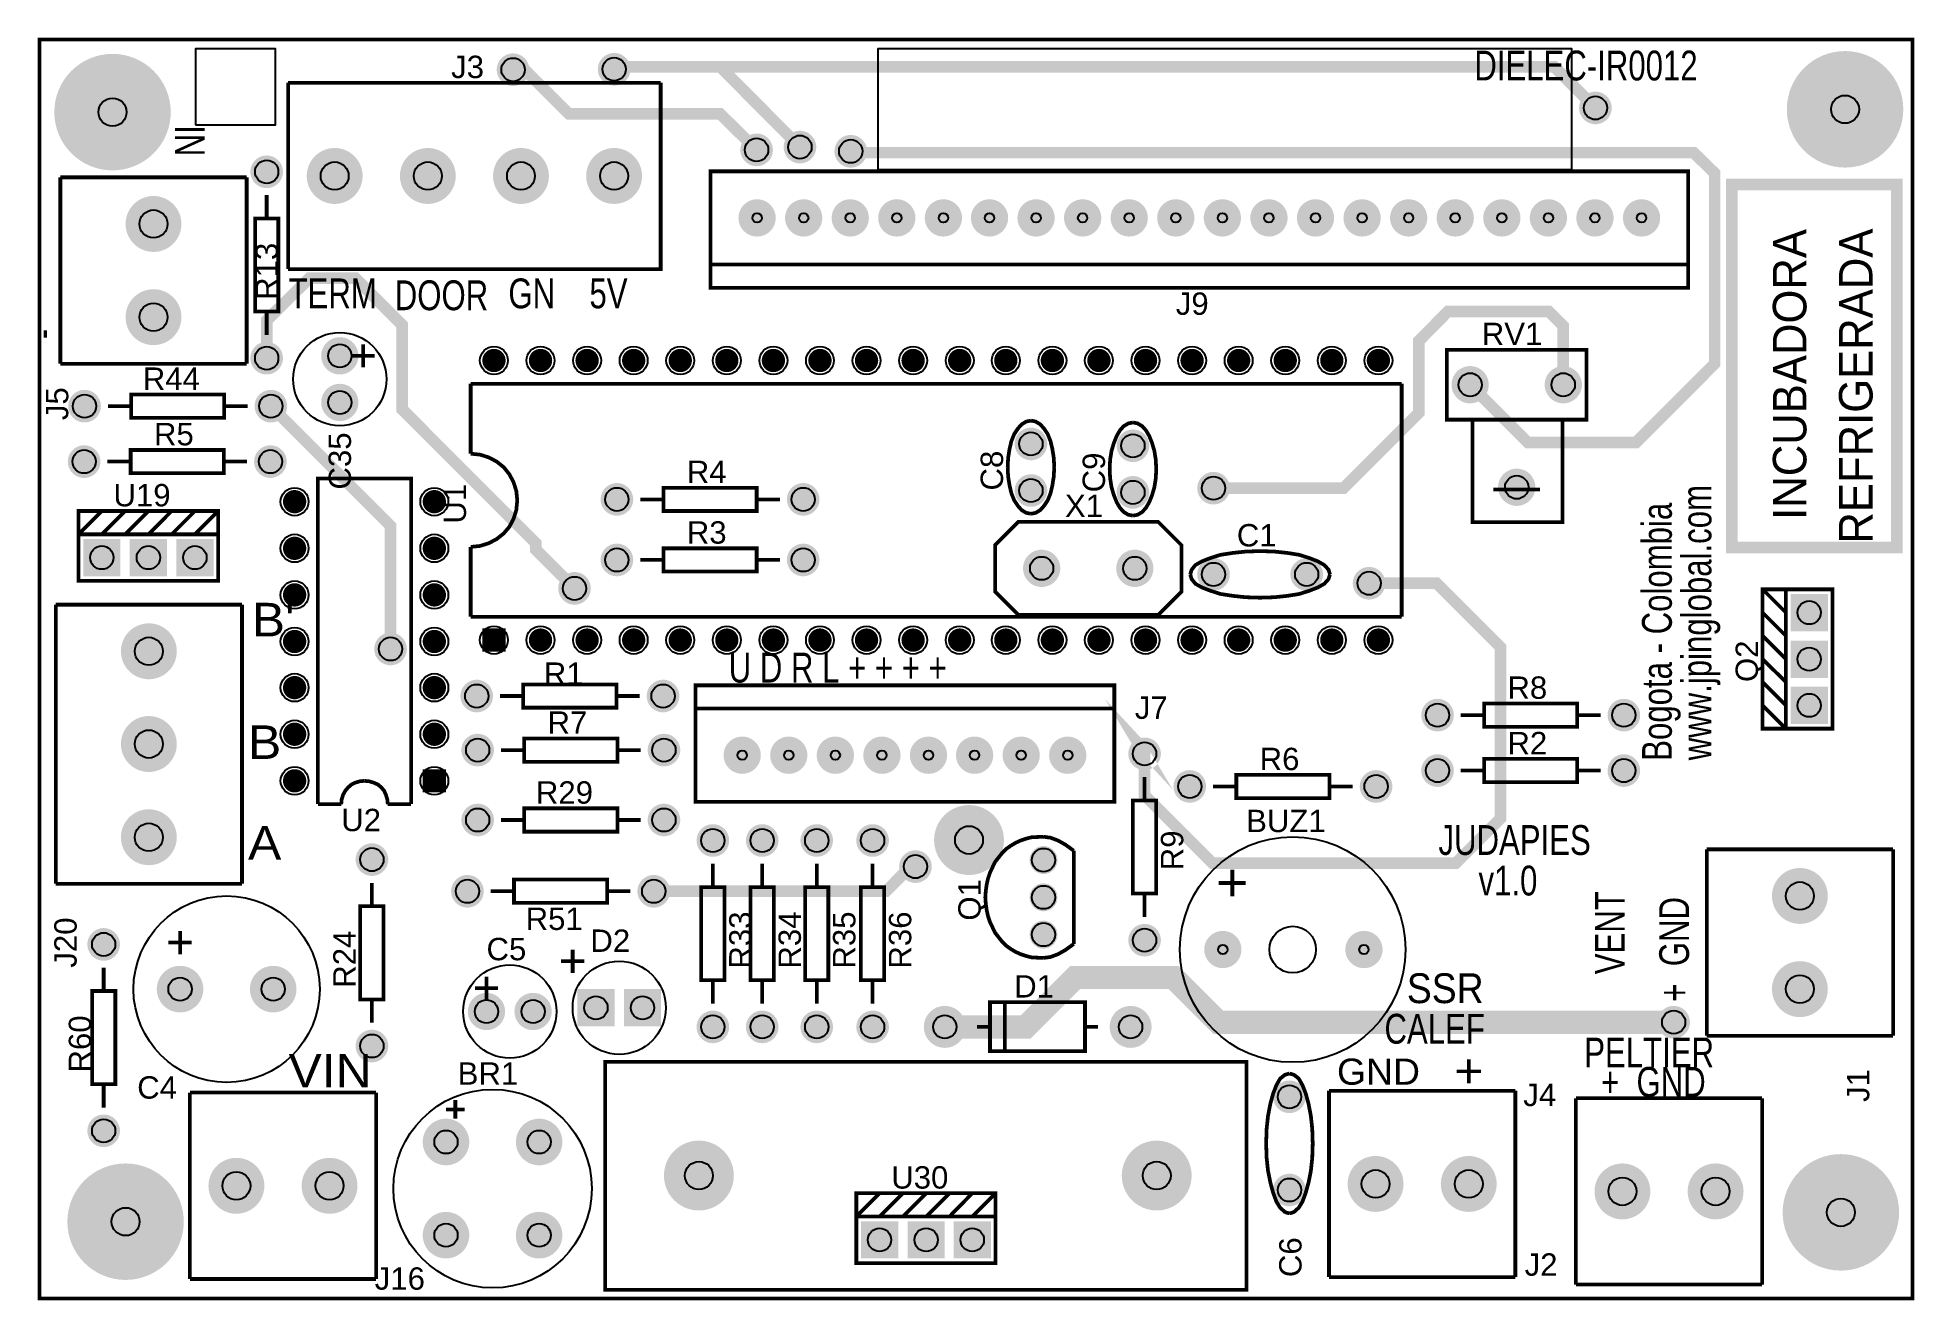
# Model space of a CAD drawing. Extents: x -2.01 to 2.02, y -1.35 to 1.35.
import ezdxf

# ---------------------------------------------------------------- set-up
doc = ezdxf.new("R2010")
doc.units = 0
doc.layers.get('0').update_dxf_attribs({"linetype": 'CONTINUOUS'})

# ---------------------------------------------------------------- blocks, each defined once
blk = doc.blocks.new('EPAD')
at = {"const_width": 0.5}
blk.add_lwpolyline([(-0.25, 0, 1), (0.25, 0, 1)], format="xyb", close=True, dxfattribs=at)
blk = doc.blocks.new('RPAD')
blk.add_trace([(-0.5, -0.5), (-0.5, 0.5), (0.5, -0.5), (0.5, 0.5)])

msp = doc.modelspace()

# ---------------------------------------------------------------- linework, layer by layer
for points, const_width in [([(-2.003, -1.351), (2.019, -1.351), (2.019, 1.351), (-2.003, 1.351), (-2.003, -1.351)], 0.008), ([(-0.463, 1.114), (-0.541, 1.191), (-0.866, 1.191), (-0.972, 1.297), (-0.986, 1.297), (-0.986, 1.286)], 0.025), ([(-0.37, 1.12), (-0.541, 1.292), (-0.769, 1.292), (-0.769, 1.287)], 0.025), ([(-0.541, 1.292), (1.25, 1.292), (1.338, 1.204)], 0.025), ([(-1.469, 1.258), (-1.469, 0.858)], 0.008), ([(-0.669, 1.258), (-0.669, 0.858), (-1.469, 0.858)], 0.008), ([(-1.469, 1.258), (-0.669, 1.258)], 0.008), ([(1.069, 0.61), (1.193, 0.486), (1.425, 0.486), (1.594, 0.655), (1.594, 1.064), (1.549, 1.108), (-0.258, 1.108), (-0.261, 1.111)], 0.025), ([(-1.958, 1.055), (-1.558, 1.055)], 0.008), ([(-1.958, 0.655), (-1.958, 1.055)], 0.008), ([(-1.558, 0.655), (-1.558, 1.055)], 0.008), ([(-0.562, 0.818), (1.537, 0.818), (1.537, 1.068), (-0.562, 1.068), (-0.562, 0.818)], 0.008), ([(1.631, 0.261), (1.985, 0.261), (1.985, 1.04), (1.631, 1.04), (1.631, 0.261)], 0.025), ([(-1.515, 0.967), (-1.515, 1.017)], 0.008), ([(-1.54, 0.767), (-1.49, 0.767), (-1.49, 0.967), (-1.54, 0.967), (-1.54, 0.767)], 0.008), ([(-1.515, 0.667), (-1.515, 0.748), (-1.423, 0.839), (-1.325, 0.839), (-1.224, 0.738), (-1.224, 0.557), (-0.937, 0.27), (-0.937, 0.256), (-0.854, 0.173)], 0.025), ([(1.537, 0.868), (-0.562, 0.868)], 0.008), ([(-1.515, 0.717), (-1.515, 0.767)], 0.008), ([(0.518, 0.388), (0.797, 0.388), (0.959, 0.55), (0.959, 0.704), (1.021, 0.767), (1.238, 0.767), (1.269, 0.736), (1.269, 0.61)], 0.025), ([(-1.308, 0.697), (-1.308, 0.647)], 0.008), ([(1.019, 0.535), (1.319, 0.535), (1.319, 0.685), (1.019, 0.685), (1.019, 0.535)], 0.008), ([(-1.958, 0.655), (-1.558, 0.655)], 0.008), ([(-1.283, 0.672), (-1.333, 0.672)], 0.008), ([(-1.077, 0.462), (-1.077, 0.612)], 0.008), ([(-1.077, 0.612), (0.922, 0.612)], 0.008), ([(0.922, 0.612), (0.922, 0.112)], 0.008), ([(-1.856, 0.564), (-1.806, 0.564)], 0.008), ([(-1.806, 0.539), (-1.606, 0.539), (-1.606, 0.589), (-1.806, 0.589), (-1.806, 0.539)], 0.008), ([(-1.606, 0.564), (-1.556, 0.564)], 0.008), ([(-1.506, 0.564), (-1.249, 0.307), (-1.249, 0.043)], 0.025), ([(0.126, 0.533), (0.116, 0.531), (0.106, 0.525), (0.098, 0.516), (0.09, 0.504), (0.084, 0.489), (0.08, 0.472), (0.077, 0.453), (0.076, 0.433)], 0.008), ([(0.126, 0.533), (0.136, 0.531), (0.146, 0.525), (0.154, 0.516), (0.162, 0.504), (0.168, 0.489), (0.172, 0.472), (0.175, 0.453), (0.176, 0.433)], 0.008), ([(0.345, 0.529), (0.335, 0.527), (0.325, 0.521), (0.317, 0.512), (0.31, 0.5), (0.304, 0.485), (0.299, 0.468), (0.296, 0.449), (0.295, 0.429)], 0.008), ([(0.345, 0.529), (0.355, 0.527), (0.365, 0.521), (0.373, 0.512), (0.38, 0.5), (0.386, 0.485), (0.391, 0.468), (0.394, 0.449), (0.395, 0.429)], 0.008), ([(1.074, 0.315), (1.267, 0.315), (1.267, 0.535), (1.074, 0.535), (1.074, 0.315)], 0.008), ([(-1.857, 0.445), (-1.807, 0.445)], 0.008), ([(-1.807, 0.42), (-1.607, 0.42), (-1.607, 0.47), (-1.807, 0.47), (-1.807, 0.42)], 0.008), ([(-1.607, 0.445), (-1.557, 0.445)], 0.008), ([(-0.977, 0.362), (-0.979, 0.382), (-0.985, 0.401), (-0.994, 0.418), (-1.006, 0.433), (-1.021, 0.445), (-1.038, 0.454), (-1.057, 0.46), (-1.077, 0.462)], 0.008), ([(-1.205, -0.29), (-1.205, 0.409), (-1.405, 0.409), (-1.405, -0.29)], 0.008), ([(0.126, 0.333), (0.116, 0.335), (0.106, 0.341), (0.098, 0.35), (0.09, 0.362), (0.084, 0.377), (0.08, 0.394), (0.077, 0.413), (0.076, 0.433)], 0.008), ([(0.126, 0.333), (0.136, 0.335), (0.146, 0.341), (0.154, 0.35), (0.162, 0.362), (0.168, 0.377), (0.172, 0.394), (0.175, 0.413), (0.176, 0.433)], 0.008), ([(0.345, 0.329), (0.335, 0.331), (0.325, 0.337), (0.317, 0.346), (0.31, 0.358), (0.304, 0.373), (0.299, 0.39), (0.296, 0.409), (0.295, 0.429)], 0.008), ([(0.345, 0.329), (0.355, 0.331), (0.365, 0.337), (0.373, 0.346), (0.38, 0.358), (0.386, 0.373), (0.391, 0.39), (0.394, 0.409), (0.395, 0.429)], 0.008), ([(-0.977, 0.362), (-0.979, 0.341), (-0.985, 0.322), (-0.994, 0.305), (-1.006, 0.291), (-1.021, 0.279), (-1.038, 0.27), (-1.057, 0.264), (-1.077, 0.262)], 0.008), ([(-0.713, 0.364), (-0.663, 0.364)], 0.008), ([(-0.663, 0.339), (-0.463, 0.339), (-0.463, 0.389), (-0.663, 0.389), (-0.663, 0.339)], 0.008), ([(-0.463, 0.364), (-0.413, 0.364)], 0.008), ([(1.219, 0.385), (1.119, 0.385)], 0.008), ([(-1.919, 0.289), (-1.919, 0.339), (-1.619, 0.339), (-1.619, 0.289)], 0.008), ([(-1.919, 0.289), (-1.869, 0.339)], 0.008), ([(-1.869, 0.289), (-1.819, 0.339)], 0.008), ([(-1.819, 0.289), (-1.769, 0.339)], 0.008), ([(-1.769, 0.289), (-1.719, 0.339)], 0.008), ([(-1.719, 0.289), (-1.669, 0.339)], 0.008), ([(-1.669, 0.289), (-1.619, 0.339)], 0.008), ([(-1.919, 0.189), (-1.619, 0.189), (-1.619, 0.289), (-1.919, 0.289), (-1.919, 0.189)], 0.008), ([(0.099, 0.316), (0.399, 0.316), (0.449, 0.266), (0.449, 0.166), (0.399, 0.116), (0.099, 0.116), (0.049, 0.166), (0.049, 0.266), (0.099, 0.316)], 0.008), ([(-1.077, 0.112), (-1.077, 0.262)], 0.008), ([(-0.663, 0.209), (-0.463, 0.209), (-0.463, 0.259), (-0.663, 0.259), (-0.663, 0.209)], 0.008), ([(0.468, 0.203), (0.471, 0.213), (0.479, 0.223), (0.493, 0.231), (0.511, 0.238), (0.533, 0.245), (0.559, 0.249), (0.587, 0.252), (0.618, 0.253)], 0.008), ([(0.768, 0.203), (0.765, 0.213), (0.756, 0.223), (0.742, 0.231), (0.724, 0.238), (0.702, 0.245), (0.677, 0.249), (0.649, 0.252), (0.618, 0.253)], 0.008), ([(-0.713, 0.234), (-0.663, 0.234)], 0.008), ([(-0.463, 0.234), (-0.413, 0.234)], 0.008), ([(0.468, 0.203), (0.471, 0.193), (0.479, 0.183), (0.493, 0.175), (0.511, 0.168), (0.533, 0.161), (0.559, 0.157), (0.587, 0.154), (0.618, 0.153)], 0.008), ([(0.768, 0.203), (0.765, 0.193), (0.756, 0.183), (0.742, 0.175), (0.724, 0.168), (0.702, 0.161), (0.677, 0.157), (0.649, 0.154), (0.618, 0.153)], 0.008), ([(0.852, 0.184), (0.997, 0.184), (1.134, 0.047), (1.134, -0.321), (1.051, -0.404), (1.038, -0.417), (0.516, -0.417), (0.37, -0.271), (0.37, -0.175), (0.358, -0.162), (0.37, -0.182)], 0.025), ([(1.747, -0.128), (1.847, -0.128), (1.847, 0.171), (1.747, 0.171), (1.747, -0.128), (1.697, -0.128), (1.697, 0.171), (1.747, 0.171)], 0.008), ([(1.747, 0.121), (1.697, 0.171)], 0.008), ([(-1.568, 0.138), (-1.968, 0.138)], 0.008), ([(-1.968, 0.138), (-1.968, -0.461)], 0.008), ([(-1.568, -0.461), (-1.568, 0.138)], 0.008), ([(1.747, 0.071), (1.697, 0.121)], 0.008), ([(-1.077, 0.112), (0.922, 0.112)], 0.008), ([(1.747, 0.021), (1.697, 0.071)], 0.008), ([(1.747, -0.028), (1.697, 0.021)], 0.008), ([(-0.964, -0.083), (-0.764, -0.083), (-0.764, -0.033), (-0.964, -0.033), (-0.964, -0.083)], 0.008), ([(-0.594, -0.285), (0.305, -0.285), (0.305, -0.035), (-0.594, -0.035), (-0.594, -0.285)], 0.008), ([(1.747, -0.078), (1.697, -0.028)], 0.008), ([(-1.014, -0.058), (-0.964, -0.058)], 0.008), ([(-0.764, -0.058), (-0.714, -0.058)], 0.008), ([(1.099, -0.124), (1.299, -0.124), (1.299, -0.074), (1.099, -0.074), (1.099, -0.124)], 0.008), ([(1.747, -0.128), (1.697, -0.078)], 0.008), ([(-0.594, -0.085), (0.305, -0.085)], 0.008), ([(1.049, -0.099), (1.099, -0.099)], 0.008), ([(1.299, -0.099), (1.349, -0.099)], 0.008), ([(-0.962, -0.199), (-0.762, -0.199), (-0.762, -0.149), (-0.962, -0.149), (-0.962, -0.199)], 0.008), ([(-1.012, -0.174), (-0.962, -0.174)], 0.008), ([(-0.762, -0.174), (-0.712, -0.174)], 0.008), ([(1.099, -0.243), (1.299, -0.243), (1.299, -0.193), (1.099, -0.193), (1.099, -0.243)], 0.008), ([(-1.305, -0.24), (-1.315, -0.241), (-1.325, -0.244), (-1.333, -0.248), (-1.34, -0.254), (-1.346, -0.261), (-1.351, -0.27), (-1.354, -0.28), (-1.355, -0.29)], 0.008), ([(-1.305, -0.24), (-1.295, -0.241), (-1.285, -0.244), (-1.276, -0.248), (-1.269, -0.254), (-1.263, -0.261), (-1.259, -0.27), (-1.256, -0.28), (-1.255, -0.29)], 0.008), ([(0.37, -0.232), (0.37, -0.282)], 0.008), ([(0.567, -0.277), (0.767, -0.277), (0.767, -0.227), (0.567, -0.227), (0.567, -0.277)], 0.008), ([(1.049, -0.218), (1.099, -0.218)], 0.008), ([(1.299, -0.218), (1.349, -0.218)], 0.008), ([(0.345, -0.482), (0.395, -0.482), (0.395, -0.282), (0.345, -0.282), (0.345, -0.482)], 0.008), ([(0.517, -0.252), (0.567, -0.252)], 0.008), ([(0.767, -0.252), (0.817, -0.252)], 0.008), ([(-1.355, -0.29), (-1.405, -0.29)], 0.008), ([(-1.205, -0.29), (-1.255, -0.29)], 0.008), ([(-1.012, -0.324), (-0.962, -0.324)], 0.008), ([(-0.962, -0.349), (-0.762, -0.349), (-0.762, -0.299), (-0.962, -0.299), (-0.962, -0.349)], 0.008), ([(-0.762, -0.324), (-0.712, -0.324)], 0.008), ([(0.153, -0.36), (0.128, -0.361), (0.116, -0.364), (0.104, -0.368), (0.093, -0.373), (0.083, -0.379), (0.073, -0.386), (0.064, -0.395), (0.049, -0.414), (0.038, -0.437), (0.034, -0.449), (0.031, -0.462), (0.029, -0.476), (0.028, -0.49)], 0.008), ([(0.153, -0.36), (0.168, -0.362), (0.184, -0.368), (0.2, -0.377), (0.218, -0.39)], 0.008), ([(0.218, -0.59), (0.218, -0.39)], 0.008), ([(1.577, -0.387), (1.977, -0.387)], 0.008), ([(1.577, -0.787), (1.577, -0.387)], 0.008), ([(1.977, -0.787), (1.977, -0.387)], 0.008), ([(-0.684, -0.477), (-0.185, -0.477), (-0.133, -0.424), (-0.122, -0.424)], 0.025), ([(-0.557, -0.418), (-0.557, -0.468)], 0.008), ([(-0.451, -0.418), (-0.451, -0.468)], 0.008), ([(-0.334, -0.418), (-0.334, -0.468)], 0.008), ([(-0.214, -0.418), (-0.214, -0.468)], 0.008), ([(-1.568, -0.461), (-1.968, -0.461)], 0.008), ([(-1.289, -0.509), (-1.289, -0.459)], 0.008), ([(-0.984, -0.477), (-1.034, -0.477)], 0.008), ([(-0.984, -0.502), (-0.784, -0.502), (-0.784, -0.452), (-0.984, -0.452), (-0.984, -0.502)], 0.008), ([(-0.734, -0.477), (-0.784, -0.477)], 0.008), ([(-0.582, -0.668), (-0.532, -0.668), (-0.532, -0.468), (-0.582, -0.468), (-0.582, -0.668)], 0.008), ([(-0.476, -0.668), (-0.426, -0.668), (-0.426, -0.468), (-0.476, -0.468), (-0.476, -0.668)], 0.008), ([(-0.359, -0.668), (-0.309, -0.668), (-0.309, -0.468), (-0.359, -0.468), (-0.359, -0.668)], 0.008), ([(-0.239, -0.668), (-0.189, -0.668), (-0.189, -0.468), (-0.239, -0.468), (-0.239, -0.668)], 0.008), ([(0.37, -0.482), (0.37, -0.532)], 0.008), ([(-1.314, -0.709), (-1.264, -0.709), (-1.264, -0.509), (-1.314, -0.509), (-1.314, -0.709)], 0.008), ([(0.153, -0.62), (0.128, -0.619), (0.116, -0.616), (0.104, -0.612), (0.093, -0.607), (0.083, -0.601), (0.073, -0.594), (0.064, -0.585), (0.049, -0.566), (0.038, -0.543), (0.034, -0.531), (0.031, -0.518), (0.029, -0.504), (0.028, -0.49)], 0.008), ([(-1.701, -0.562), (-1.701, -0.612)], 0.008), ([(-1.726, -0.587), (-1.676, -0.587)], 0.008), ([(-0.858, -0.602), (-0.858, -0.652)], 0.008), ([(0.153, -0.62), (0.168, -0.618), (0.184, -0.612), (0.2, -0.603), (0.218, -0.59)], 0.008), ([(-1.865, -0.691), (-1.865, -0.641)], 0.008), ([(-0.883, -0.627), (-0.833, -0.627)], 0.008), ([(-0.059, -0.768), (0.115, -0.768), (0.221, -0.662), (0.432, -0.662), (0.528, -0.758), (1.506, -0.758)], 0.05), ([(-1.068, -0.685), (-1.018, -0.685)], 0.008), ([(-1.043, -0.66), (-1.043, -0.71)], 0.008), ([(-0.557, -0.668), (-0.557, -0.718)], 0.008), ([(-0.451, -0.668), (-0.451, -0.718)], 0.008), ([(-0.334, -0.668), (-0.334, -0.718)], 0.008), ([(-0.214, -0.668), (-0.214, -0.718)], 0.008), ([(-1.89, -0.891), (-1.84, -0.891), (-1.84, -0.691), (-1.89, -0.691), (-1.89, -0.891)], 0.008), ([(-1.289, -0.759), (-1.289, -0.709)], 0.008), ([(0.038, -0.82), (0.242, -0.82), (0.242, -0.715), (0.038, -0.715), (0.038, -0.82)], 0.008), ([(0.07, -0.716), (0.07, -0.819)], 0.008), ([(0.01, -0.768), (0.038, -0.768)], 0.008), ([(0.242, -0.768), (0.27, -0.768)], 0.008), ([(1.577, -0.787), (1.977, -0.787)], 0.008), ([(-0.788, -1.332), (0.589, -1.332), (0.589, -0.843), (-0.788, -0.843), (-0.788, -1.332)], 0.008), ([(0.681, -0.868), (0.671, -0.871), (0.661, -0.879), (0.653, -0.893), (0.646, -0.911), (0.64, -0.933), (0.635, -0.959), (0.632, -0.987), (0.631, -1.018)], 0.008), ([(0.681, -0.868), (0.691, -0.871), (0.701, -0.879), (0.709, -0.893), (0.716, -0.911), (0.722, -0.933), (0.727, -0.959), (0.73, -0.987), (0.731, -1.018)], 0.008), ([(-1.865, -0.941), (-1.865, -0.891)], 0.008), ([(-1.68, -1.309), (-1.68, -0.909)], 0.008), ([(-1.28, -0.909), (-1.68, -0.909)], 0.008), ([(-1.28, -1.309), (-1.28, -0.909)], 0.008), ([(-1.11, -0.925), (-1.11, -0.965)], 0.008), ([(0.766, -1.305), (0.766, -0.905)], 0.008), ([(1.166, -0.905), (0.766, -0.905)], 0.008), ([(1.166, -1.305), (1.166, -0.905)], 0.008), ([(1.296, -0.921), (1.296, -1.321)], 0.008), ([(1.296, -0.921), (1.696, -0.921)], 0.008), ([(1.696, -0.921), (1.696, -1.321)], 0.008), ([(-1.13, -0.945), (-1.09, -0.945)], 0.008), ([(0.681, -1.168), (0.676, -1.167), (0.671, -1.165), (0.661, -1.156), (0.653, -1.143), (0.646, -1.124), (0.64, -1.102), (0.635, -1.077), (0.632, -1.049), (0.631, -1.018)], 0.008), ([(0.681, -1.168), (0.686, -1.167), (0.691, -1.165), (0.701, -1.156), (0.709, -1.143), (0.716, -1.124), (0.722, -1.102), (0.727, -1.077), (0.73, -1.049), (0.731, -1.018)], 0.008), ([(-0.249, -1.175), (-0.249, -1.125), (0.05, -1.125), (0.05, -1.175)], 0.008), ([(-0.249, -1.175), (-0.199, -1.125)], 0.008), ([(-0.199, -1.175), (-0.149, -1.125)], 0.008), ([(-0.149, -1.175), (-0.099, -1.125)], 0.008), ([(-0.099, -1.175), (-0.049, -1.125)], 0.008), ([(-0.049, -1.175), (0, -1.125)], 0.008), ([(0, -1.175), (0.05, -1.125)], 0.008), ([(-0.249, -1.275), (0.05, -1.275), (0.05, -1.175), (-0.249, -1.175), (-0.249, -1.275)], 0.008), ([(-1.28, -1.309), (-1.68, -1.309)], 0.008), ([(1.166, -1.305), (0.766, -1.305)], 0.008), ([(1.296, -1.321), (1.696, -1.321)], 0.008)]:
    msp.add_lwpolyline(points, dxfattribs=dict(const_width=const_width))
for points in [[(-1.668, 1.168), (-1.496, 1.168), (-1.496, 1.331), (-1.668, 1.331), (-1.668, 1.168)], [(-0.203, 1.072), (1.287, 1.072), (1.287, 1.331), (-0.203, 1.331), (-0.203, 1.072)]]:
    msp.add_lwpolyline(points)
for centre, radius in [((-0.986, 1.286), 0.025), ((-0.769, 1.287), 0.025), ((-1.846, 1.195), 0.03), ((1.338, 1.204), 0.025), ((1.874, 1.201), 0.03), ((-0.463, 1.114), 0.025), ((-0.37, 1.12), 0.025), ((-0.261, 1.111), 0.025), ((-1.515, 1.067), 0.025), ((-1.369, 1.058), 0.03), ((-1.169, 1.058), 0.03), ((-0.969, 1.058), 0.03), ((-0.769, 1.058), 0.03), ((-1.758, 0.955), 0.03), ((-0.462, 0.968), 0.01), ((-0.362, 0.968), 0.01), ((-0.262, 0.968), 0.01), ((-0.162, 0.968), 0.01), ((-0.062, 0.968), 0.01), ((0.037, 0.968), 0.01), ((0.137, 0.968), 0.01), ((0.237, 0.968), 0.01), ((0.337, 0.968), 0.01), ((0.437, 0.968), 0.01), ((0.537, 0.968), 0.01), ((0.637, 0.968), 0.01), ((0.737, 0.968), 0.01), ((0.837, 0.968), 0.01), ((0.937, 0.968), 0.01), ((1.037, 0.968), 0.01), ((1.137, 0.968), 0.01), ((1.237, 0.968), 0.01), ((1.337, 0.968), 0.01), ((1.437, 0.968), 0.01), ((-1.758, 0.755), 0.03), ((-1.515, 0.667), 0.025), ((-1.358, 0.672), 0.025), ((-1.027, 0.662), 0.03), ((-0.927, 0.662), 0.03), ((-0.827, 0.662), 0.03), ((-0.727, 0.662), 0.03), ((-0.627, 0.662), 0.03), ((-0.527, 0.662), 0.03), ((-0.427, 0.662), 0.03), ((-0.327, 0.662), 0.03), ((-0.227, 0.662), 0.03), ((-0.127, 0.662), 0.03), ((-0.027, 0.662), 0.03), ((0.072, 0.662), 0.03), ((0.172, 0.662), 0.03), ((0.272, 0.662), 0.03), ((0.372, 0.662), 0.03), ((0.472, 0.662), 0.03), ((0.572, 0.662), 0.03), ((0.672, 0.662), 0.03), ((0.772, 0.662), 0.03), ((0.872, 0.662), 0.03), ((1.069, 0.61), 0.025), ((1.269, 0.61), 0.025), ((-1.906, 0.564), 0.025), ((-1.506, 0.564), 0.025), ((-1.358, 0.572), 0.025), ((0.126, 0.483), 0.025), ((0.345, 0.479), 0.025), ((-1.907, 0.445), 0.025), ((-1.507, 0.445), 0.025), ((0.126, 0.383), 0.025), ((0.345, 0.379), 0.025), ((0.518, 0.388), 0.025), ((1.169, 0.39), 0.025), ((-1.455, 0.359), 0.03), ((-1.155, 0.359), 0.03), ((-0.763, 0.364), 0.025), ((-0.363, 0.364), 0.025), ((-1.455, 0.259), 0.03), ((-1.155, 0.259), 0.03), ((-1.869, 0.239), 0.025), ((-1.769, 0.239), 0.025), ((-1.669, 0.239), 0.025), ((-0.763, 0.234), 0.025), ((-0.363, 0.234), 0.025), ((0.149, 0.216), 0.025), ((0.349, 0.216), 0.025), ((0.518, 0.203), 0.025), ((0.718, 0.203), 0.025), ((0.852, 0.184), 0.025), ((-1.455, 0.159), 0.03), ((-1.155, 0.159), 0.03), ((-0.854, 0.173), 0.025), ((1.797, 0.121), 0.025), ((-1.455, 0.059), 0.03), ((-1.155, 0.059), 0.03), ((-1.027, 0.062), 0.03), ((-0.927, 0.062), 0.03), ((-0.827, 0.062), 0.03), ((-0.727, 0.062), 0.03), ((-0.627, 0.062), 0.03), ((-0.527, 0.062), 0.03), ((-0.427, 0.062), 0.03), ((-0.327, 0.062), 0.03), ((-0.227, 0.062), 0.03), ((-0.127, 0.062), 0.03), ((-0.027, 0.062), 0.03), ((0.072, 0.062), 0.03), ((0.172, 0.062), 0.03), ((0.272, 0.062), 0.03), ((0.372, 0.062), 0.03), ((0.472, 0.062), 0.03), ((0.572, 0.062), 0.03), ((0.672, 0.062), 0.03), ((0.772, 0.062), 0.03), ((0.872, 0.062), 0.03), ((-1.768, 0.038), 0.03), ((-1.249, 0.043), 0.025), ((1.797, 0.021), 0.025), ((-1.455, -0.04), 0.03), ((-1.155, -0.04), 0.03), ((-1.064, -0.058), 0.025), ((-0.664, -0.058), 0.025), ((0.999, -0.099), 0.025), ((1.399, -0.099), 0.025), ((1.797, -0.078), 0.025), ((-1.455, -0.14), 0.03), ((-1.155, -0.14), 0.03), ((-1.768, -0.161), 0.03), ((-1.062, -0.174), 0.025), ((-0.662, -0.174), 0.025), ((0.37, -0.182), 0.025), ((-0.494, -0.185), 0.01), ((-0.394, -0.185), 0.01), ((-0.294, -0.185), 0.01), ((-0.194, -0.185), 0.01), ((-0.094, -0.185), 0.01), ((0.005, -0.185), 0.01), ((0.105, -0.185), 0.01), ((0.205, -0.185), 0.01), ((0.999, -0.218), 0.025), ((1.399, -0.218), 0.025), ((-1.455, -0.24), 0.03), ((-1.155, -0.24), 0.03), ((0.467, -0.252), 0.025), ((0.867, -0.252), 0.025), ((-1.062, -0.324), 0.025), ((-0.662, -0.324), 0.025), ((-1.768, -0.361), 0.03), ((-0.557, -0.368), 0.025), ((-0.451, -0.368), 0.025), ((-0.334, -0.368), 0.025), ((-0.214, -0.368), 0.025), ((-0.007, -0.367), 0.03), ((-1.289, -0.409), 0.025), ((-0.122, -0.424), 0.025), ((0.153, -0.41), 0.025), ((-1.084, -0.477), 0.025), ((-0.684, -0.477), 0.025), ((0.153, -0.49), 0.025), ((1.777, -0.487), 0.03), ((0.153, -0.57), 0.025), ((0.37, -0.582), 0.025), ((-1.865, -0.591), 0.025), ((0.538, -0.602), 0.01), ((0.841, -0.602), 0.01), ((-1.701, -0.687), 0.025), ((-1.501, -0.687), 0.025), ((1.777, -0.687), 0.03), ((-1.043, -0.735), 0.025), ((-0.943, -0.735), 0.025), ((-0.808, -0.727), 0.025), ((-0.708, -0.727), 0.025), ((-0.557, -0.768), 0.025), ((-0.451, -0.768), 0.025), ((-0.334, -0.768), 0.025), ((-0.214, -0.768), 0.025), ((-0.059, -0.768), 0.025), ((0.34, -0.768), 0.025), ((1.506, -0.758), 0.025), ((-1.289, -0.809), 0.025), ((0.681, -0.918), 0.025), ((-1.865, -0.991), 0.025), ((-1.13, -1.015), 0.025), ((-0.93, -1.015), 0.025), ((-1.58, -1.109), 0.03), ((-1.38, -1.109), 0.03), ((-0.587, -1.087), 0.03), ((0.396, -1.087), 0.03), ((0.866, -1.105), 0.03), ((1.066, -1.105), 0.03), ((0.681, -1.118), 0.025), ((1.396, -1.121), 0.03), ((1.596, -1.121), 0.03), ((-1.818, -1.186), 0.03), ((1.865, -1.166), 0.03), ((-1.13, -1.215), 0.025), ((-0.93, -1.215), 0.025), ((-0.199, -1.225), 0.025), ((-0.099, -1.225), 0.025), ((0, -1.225), 0.025)]:
    msp.add_circle(centre, radius)
at = {"layer": '12632256'}
for centre, radius in [((-1.358, 0.622), 0.1), ((0.688, -0.602), 0.242), ((-1.601, -0.687), 0.2), ((0.688, -0.602), 0.05), ((-0.993, -0.735), 0.1), ((-0.758, -0.727), 0.1), ((-0.758, -0.727), 0), ((-1.03, -1.115), 0.213)]:
    msp.add_circle(centre, radius, dxfattribs=at)

# ---------------------------------------------------------------- block references
for name, p, xscale, yscale in [('EPAD', (-1.846, 1.195), 0.25, 0.25), ('EPAD', (-0.986, 1.286), 0.07, 0.07), ('EPAD', (-0.769, 1.287), 0.07, 0.07), ('EPAD', (1.874, 1.201), 0.25, 0.25), ('EPAD', (1.338, 1.204), 0.07, 0.07), ('EPAD', (-0.463, 1.114), 0.07, 0.07), ('EPAD', (-0.37, 1.12), 0.07, 0.07), ('EPAD', (-0.261, 1.111), 0.07, 0.07), ('EPAD', (-1.515, 1.067), 0.07, 0.07), ('EPAD', (-1.369, 1.058), 0.12, 0.12), ('EPAD', (-1.169, 1.058), 0.12, 0.12), ('EPAD', (-0.969, 1.058), 0.12, 0.12), ('EPAD', (-0.769, 1.058), 0.12, 0.12), ('EPAD', (-1.758, 0.955), 0.12, 0.12), ('EPAD', (-0.462, 0.968), 0.08, 0.08), ('EPAD', (-0.362, 0.968), 0.08, 0.08), ('EPAD', (-0.262, 0.968), 0.08, 0.08), ('EPAD', (-0.162, 0.968), 0.08, 0.08), ('EPAD', (-0.062, 0.968), 0.08, 0.08), ('EPAD', (0.037, 0.968), 0.08, 0.08), ('EPAD', (0.137, 0.968), 0.08, 0.08), ('EPAD', (0.237, 0.968), 0.08, 0.08), ('EPAD', (0.337, 0.968), 0.08, 0.08), ('EPAD', (0.437, 0.968), 0.08, 0.08), ('EPAD', (0.537, 0.968), 0.08, 0.08), ('EPAD', (0.637, 0.968), 0.08, 0.08), ('EPAD', (0.737, 0.968), 0.08, 0.08), ('EPAD', (0.837, 0.968), 0.08, 0.08), ('EPAD', (0.937, 0.968), 0.08, 0.08), ('EPAD', (1.037, 0.968), 0.08, 0.08), ('EPAD', (1.137, 0.968), 0.08, 0.08), ('EPAD', (1.237, 0.968), 0.08, 0.08), ('EPAD', (1.337, 0.968), 0.08, 0.08), ('EPAD', (1.437, 0.968), 0.08, 0.08), ('EPAD', (-1.758, 0.755), 0.12, 0.12), ('EPAD', (-1.515, 0.667), 0.07, 0.07), ('EPAD', (-1.358, 0.672), 0.08, 0.08), ('EPAD', (-1.027, 0.662), 0.05, 0.05), ('EPAD', (-0.927, 0.662), 0.05, 0.05), ('EPAD', (-0.827, 0.662), 0.05, 0.05), ('EPAD', (-0.727, 0.662), 0.05, 0.05), ('EPAD', (-0.627, 0.662), 0.05, 0.05), ('EPAD', (-0.527, 0.662), 0.05, 0.05), ('EPAD', (-0.427, 0.662), 0.05, 0.05), ('EPAD', (-0.327, 0.662), 0.05, 0.05), ('EPAD', (-0.227, 0.662), 0.05, 0.05), ('EPAD', (-0.127, 0.662), 0.05, 0.05), ('EPAD', (-0.027, 0.662), 0.05, 0.05), ('EPAD', (0.072, 0.662), 0.05, 0.05), ('EPAD', (0.172, 0.662), 0.05, 0.05), ('EPAD', (0.272, 0.662), 0.05, 0.05), ('EPAD', (0.372, 0.662), 0.05, 0.05), ('EPAD', (0.472, 0.662), 0.05, 0.05), ('EPAD', (0.572, 0.662), 0.05, 0.05), ('EPAD', (0.672, 0.662), 0.05, 0.05), ('EPAD', (0.772, 0.662), 0.05, 0.05), ('EPAD', (0.872, 0.662), 0.05, 0.05), ('EPAD', (1.069, 0.61), 0.08, 0.08), ('EPAD', (1.269, 0.61), 0.08, 0.08), ('EPAD', (-1.358, 0.572), 0.08, 0.08), ('EPAD', (-1.906, 0.564), 0.07, 0.07), ('EPAD', (-1.506, 0.564), 0.07, 0.07), ('EPAD', (0.126, 0.483), 0.07, 0.07), ('EPAD', (0.345, 0.479), 0.07, 0.07), ('EPAD', (-1.907, 0.445), 0.07, 0.07), ('EPAD', (-1.507, 0.445), 0.07, 0.07), ('EPAD', (0.126, 0.383), 0.07, 0.07), ('EPAD', (0.345, 0.379), 0.07, 0.07), ('EPAD', (0.518, 0.388), 0.07, 0.07), ('EPAD', (1.169, 0.39), 0.08, 0.08), ('EPAD', (-1.455, 0.359), 0.05, 0.05), ('EPAD', (-1.155, 0.359), 0.05, 0.05), ('EPAD', (-0.763, 0.364), 0.07, 0.07), ('EPAD', (-0.363, 0.364), 0.07, 0.07), ('EPAD', (-1.455, 0.259), 0.05, 0.05), ('EPAD', (-1.155, 0.259), 0.05, 0.05), ('RPAD', (-1.869, 0.239), 0.08, 0.08), ('RPAD', (-1.769, 0.239), 0.08, 0.08), ('RPAD', (-1.669, 0.239), 0.08, 0.08), ('EPAD', (-0.763, 0.234), 0.07, 0.07), ('EPAD', (-0.363, 0.234), 0.07, 0.07), ('EPAD', (0.149, 0.216), 0.08, 0.08), ('EPAD', (0.349, 0.216), 0.08, 0.08), ('EPAD', (-0.854, 0.173), 0.07, 0.07), ('EPAD', (0.518, 0.203), 0.07, 0.07), ('EPAD', (0.718, 0.203), 0.07, 0.07), ('EPAD', (0.852, 0.184), 0.07, 0.07), ('EPAD', (-1.455, 0.159), 0.05, 0.05), ('EPAD', (-1.155, 0.159), 0.05, 0.05), ('EPAD', (-1.768, 0.038), 0.12, 0.12), ('EPAD', (-1.455, 0.059), 0.05, 0.05), ('EPAD', (-1.155, 0.059), 0.05, 0.05), ('RPAD', (-1.027, 0.062), 0.05, 0.05), ('EPAD', (-0.927, 0.062), 0.05, 0.05), ('EPAD', (-0.827, 0.062), 0.05, 0.05), ('EPAD', (-0.727, 0.062), 0.05, 0.05), ('EPAD', (-0.627, 0.062), 0.05, 0.05), ('EPAD', (-0.527, 0.062), 0.05, 0.05), ('EPAD', (-0.427, 0.062), 0.05, 0.05), ('EPAD', (-0.327, 0.062), 0.05, 0.05), ('EPAD', (-0.227, 0.062), 0.05, 0.05), ('EPAD', (-0.127, 0.062), 0.05, 0.05), ('EPAD', (-0.027, 0.062), 0.05, 0.05), ('EPAD', (0.072, 0.062), 0.05, 0.05), ('EPAD', (0.172, 0.062), 0.05, 0.05), ('EPAD', (0.272, 0.062), 0.05, 0.05), ('EPAD', (0.372, 0.062), 0.05, 0.05), ('EPAD', (0.472, 0.062), 0.05, 0.05), ('EPAD', (0.572, 0.062), 0.05, 0.05), ('EPAD', (0.672, 0.062), 0.05, 0.05), ('EPAD', (0.772, 0.062), 0.05, 0.05), ('EPAD', (0.872, 0.062), 0.05, 0.05), ('EPAD', (-1.249, 0.043), 0.07, 0.07), ('EPAD', (-1.455, -0.04), 0.05, 0.05), ('EPAD', (-1.155, -0.04), 0.05, 0.05), ('EPAD', (-1.064, -0.058), 0.07, 0.07), ('EPAD', (-0.664, -0.058), 0.07, 0.07), ('EPAD', (0.999, -0.099), 0.07, 0.07), ('EPAD', (1.399, -0.099), 0.07, 0.07), ('EPAD', (-1.768, -0.161), 0.12, 0.12), ('EPAD', (-1.455, -0.14), 0.05, 0.05), ('EPAD', (-1.155, -0.14), 0.05, 0.05), ('EPAD', (-1.062, -0.174), 0.07, 0.07), ('EPAD', (-0.662, -0.174), 0.07, 0.07), ('EPAD', (-0.494, -0.185), 0.08, 0.08), ('EPAD', (-0.394, -0.185), 0.08, 0.08), ('EPAD', (-0.294, -0.185), 0.08, 0.08), ('EPAD', (-0.194, -0.185), 0.08, 0.08), ('EPAD', (-0.094, -0.185), 0.08, 0.08), ('EPAD', (0.005, -0.185), 0.08, 0.08), ('EPAD', (0.105, -0.185), 0.08, 0.08), ('EPAD', (0.205, -0.185), 0.08, 0.08), ('EPAD', (0.37, -0.182), 0.07, 0.07), ('EPAD', (0.999, -0.218), 0.07, 0.07), ('EPAD', (1.399, -0.218), 0.07, 0.07), ('EPAD', (-1.455, -0.24), 0.05, 0.05), ('EPAD', (0.467, -0.252), 0.07, 0.07), ('EPAD', (0.867, -0.252), 0.07, 0.07), ('EPAD', (-1.768, -0.361), 0.12, 0.12), ('EPAD', (-1.062, -0.324), 0.07, 0.07), ('EPAD', (-0.662, -0.324), 0.07, 0.07), ('EPAD', (-0.007, -0.367), 0.15, 0.15), ('EPAD', (-0.557, -0.368), 0.07, 0.07), ('EPAD', (-0.451, -0.368), 0.07, 0.07), ('EPAD', (-0.334, -0.368), 0.07, 0.07), ('EPAD', (-0.214, -0.368), 0.07, 0.07), ('EPAD', (-1.289, -0.409), 0.07, 0.07), ('EPAD', (-0.122, -0.424), 0.07, 0.07), ('EPAD', (0.153, -0.41), 0.06, 0.06), ('EPAD', (-1.084, -0.477), 0.07, 0.07), ('EPAD', (-0.684, -0.477), 0.07, 0.07), ('EPAD', (1.777, -0.487), 0.12, 0.12), ('EPAD', (0.153, -0.49), 0.06, 0.06), ('EPAD', (-1.865, -0.591), 0.07, 0.07), ('EPAD', (0.153, -0.57), 0.06, 0.06), ('EPAD', (0.37, -0.582), 0.07, 0.07), ('EPAD', (0.538, -0.602), 0.08, 0.08), ('EPAD', (0.841, -0.602), 0.08, 0.08), ('EPAD', (-1.701, -0.687), 0.1, 0.1), ('EPAD', (-1.501, -0.687), 0.1, 0.1), ('EPAD', (1.777, -0.687), 0.12, 0.12), ('EPAD', (-1.043, -0.735), 0.08, 0.08), ('EPAD', (-0.943, -0.735), 0.08, 0.08), ('RPAD', (-0.808, -0.727), 0.08, 0.08), ('RPAD', (-0.708, -0.727), 0.08, 0.08), ('EPAD', (-0.059, -0.768), 0.09, 0.09), ('EPAD', (0.34, -0.768), 0.09, 0.09), ('EPAD', (1.506, -0.758), 0.07, 0.07), ('EPAD', (-0.557, -0.768), 0.07, 0.07), ('EPAD', (-0.451, -0.768), 0.07, 0.07), ('EPAD', (-0.334, -0.768), 0.07, 0.07), ('EPAD', (-0.214, -0.768), 0.07, 0.07), ('EPAD', (-1.289, -0.809), 0.07, 0.07), ('EPAD', (0.681, -0.918), 0.07, 0.07), ('EPAD', (-1.865, -0.991), 0.07, 0.07), ('EPAD', (-1.13, -1.015), 0.1, 0.1), ('EPAD', (-0.93, -1.015), 0.1, 0.1), ('EPAD', (-0.587, -1.087), 0.15, 0.15), ('EPAD', (0.396, -1.087), 0.15, 0.15), ('EPAD', (0.866, -1.105), 0.12, 0.12), ('EPAD', (1.066, -1.105), 0.12, 0.12), ('EPAD', (1.865, -1.166), 0.25, 0.25), ('EPAD', (-1.818, -1.186), 0.25, 0.25), ('EPAD', (-1.58, -1.109), 0.12, 0.12), ('EPAD', (-1.38, -1.109), 0.12, 0.12), ('EPAD', (0.681, -1.118), 0.07, 0.07), ('EPAD', (1.396, -1.121), 0.12, 0.12), ('EPAD', (1.596, -1.121), 0.12, 0.12), ('EPAD', (-1.13, -1.215), 0.1, 0.1), ('EPAD', (-0.93, -1.215), 0.1, 0.1), ('RPAD', (-0.199, -1.225), 0.08, 0.08), ('RPAD', (-0.099, -1.225), 0.08, 0.08), ('RPAD', (0, -1.225), 0.08, 0.08)]:
    msp.add_blockref(name, p, dxfattribs=dict(xscale=xscale, yscale=yscale))
at = {"rotation": 90}
for p, xscale, yscale in [((1.797, 0.121), 0.08, 0.08), ((1.797, 0.021), 0.08, 0.08), ((1.797, -0.078), 0.08, 0.08), ((-1.155, -0.24), 0.05, 0.05)]:
    msp.add_blockref('RPAD', p, dxfattribs=dict(at, xscale=xscale, yscale=yscale))

# ---------------------------------------------------------------- texts
at = {"layer": '12632256'}
for s, height, width, p in [('J3', 0.048, 1.041667, (-1.119, 1.268)), ('DIELEC-IR0012', 0.064, 0.78125, (1.078, 1.263)), ('TERM', 0.064, 0.78125, (-1.468, 0.774)), ('DOOR', 0.064, 0.78125, (-1.24, 0.77)), ('GN', 0.064, 0.78125, (-0.996, 0.774)), ('5V', 0.064, 0.78125, (-0.822, 0.774)), ('J9', 0.048, 1.041667, (0.437, 0.76)), ('RV1', 0.048, 1.041667, (1.094, 0.695)), ('R44', 0.048, 1.041667, (-1.781, 0.599)), ('R5', 0.048, 1.041667, (-1.757, 0.48)), ('R4', 0.048, 1.041667, (-0.613, 0.399)), ('U19', 0.048, 1.041667, (-1.844, 0.349)), ('X1', 0.048, 1.041667, (0.199, 0.326)), ('R3', 0.048, 1.041667, (-0.613, 0.269)), ('C1', 0.048, 1.041667, (0.568, 0.263)), ("B'", 0.072, 1.111111, (-1.547, 0.07)), ('R1', 0.048, 1.041667, (-0.92, -0.034)), ('U D R L + + + +', 0.064, 0.78125, (-0.523, -0.029)), ('R8', 0.048, 1.041667, (1.149, -0.064)), ('J7', 0.048, 1.041667, (0.349, -0.107)), ('R7', 0.048, 1.041667, (-0.912, -0.139)), ('B', 0.072, 1.111111, (-1.555, -0.193)), ('R2', 0.048, 1.041667, (1.149, -0.183)), ('R6', 0.048, 1.041667, (0.617, -0.217)), ('R29', 0.048, 1.041667, (-0.937, -0.289)), ('U2', 0.048, 1.041667, (-1.355, -0.348)), ('BUZ1', 0.048, 1.041667, (0.588, -0.35)), ('A', 0.072, 1.111111, (-1.555, -0.409)), ('JUDAPIES', 0.064, 0.78125, (1.001, -0.399)), ('+', 0.08, 1.125, (0.523, -0.498)), ('v1.0', 0.064, 0.78125, (1.087, -0.486)), ('R51', 0.048, 1.041667, (-0.959, -0.56)), ('D2', 0.048, 1.041667, (-0.82, -0.607)), ('C5', 0.048, 1.041667, (-1.043, -0.625)), ('D1', 0.048, 1.041667, (0.09, -0.705)), ('SSR', 0.064, 0.9375, (0.933, -0.717)), ('CALEF', 0.064, 0.78125, (0.885, -0.804)), ('PELTIER', 0.064, 0.78125, (1.314, -0.855)), ('VIN', 0.072, 1.111111, (-1.468, -0.898)), ('BR1', 0.048, 1.041667, (-1.105, -0.892)), ('GND', 0.056, 1.071429, (0.783, -0.892)), ('+', 0.072, 1.111111, (1.035, -0.898)), ('C4', 0.048, 1.041667, (-1.793, -0.922)), ('+  GND', 0.064, 0.78125, (1.35, -0.918)), ('J4', 0.048, 1.041667, (1.183, -0.938)), ('U30', 0.048, 1.041667, (-0.174, -1.115)), ('J16', 0.048, 1.041667, (-1.283, -1.332)), ('J2', 0.048, 1.041667, (1.186, -1.302))]:
    msp.add_text(s, height=height, dxfattribs=dict(at, width=width)).set_placement(p)
for s, height, rotation, width, p in [('IN', 0.064, -90, 0.78125, (-1.712, 1.167)), ('INCUBADORA', 0.072, 90, 0.972222, (1.791, 0.32)), ('REFRIGERADA', 0.072, 90, 0.972222, (1.933, 0.269)), ('R13', 0.048, 90, 1.041667, (-1.491, 0.792)), ('-', 0.064, -90, 0.78125, (-2.015, 0.73)), ('J5', 0.048, 90, 1.041667, (-1.941, 0.534)), ('C35', 0.048, 90, 1.041667, (-1.334, 0.385)), ('C8', 0.048, 90, 1.041667, (0.066, 0.383)), ('C9', 0.048, 90, 1.041667, (0.285, 0.379)), ('U1', 0.048, 90, 1.041667, (-1.087, 0.312)), ('www.jpinglobal.com', 0.064, 90, 0.78125, (1.587, -0.196)), ('Bogota - Colombia', 0.064, 90, 0.78125, (1.502, -0.197)), ('Q2', 0.048, 90, 1.041667, (1.687, -0.028)), ('R9', 0.048, 90, 1.041667, (0.453, -0.432)), ('Q1', 0.048, 90, 1.041667, (0.018, -0.54)), ('VENT', 0.064, 90, 0.78125, (1.401, -0.655)), ('R33', 0.048, 90, 1.041667, (-0.474, -0.643)), ('R34', 0.048, 90, 1.041667, (-0.368, -0.643)), ('R35', 0.048, 90, 1.041667, (-0.251, -0.643)), ('R36', 0.048, 90, 1.041667, (-0.131, -0.643)), ('+  GND', 0.064, 90, 0.78125, (1.539, -0.714)), ('J20', 0.048, 90, 1.041667, (-1.923, -0.641)), ('R24', 0.048, 90, 1.041667, (-1.324, -0.684)), ('R60', 0.048, 90, 1.041667, (-1.892, -0.866)), ('J1', 0.048, 90, 1.041667, (1.926, -0.929)), ('C6', 0.048, 90, 1.041667, (0.707, -1.305))]:
    msp.add_text(s, height=height, rotation=rotation, dxfattribs=dict(at, width=width)).set_placement(p)

doc.saveas('drawing.dxf')
